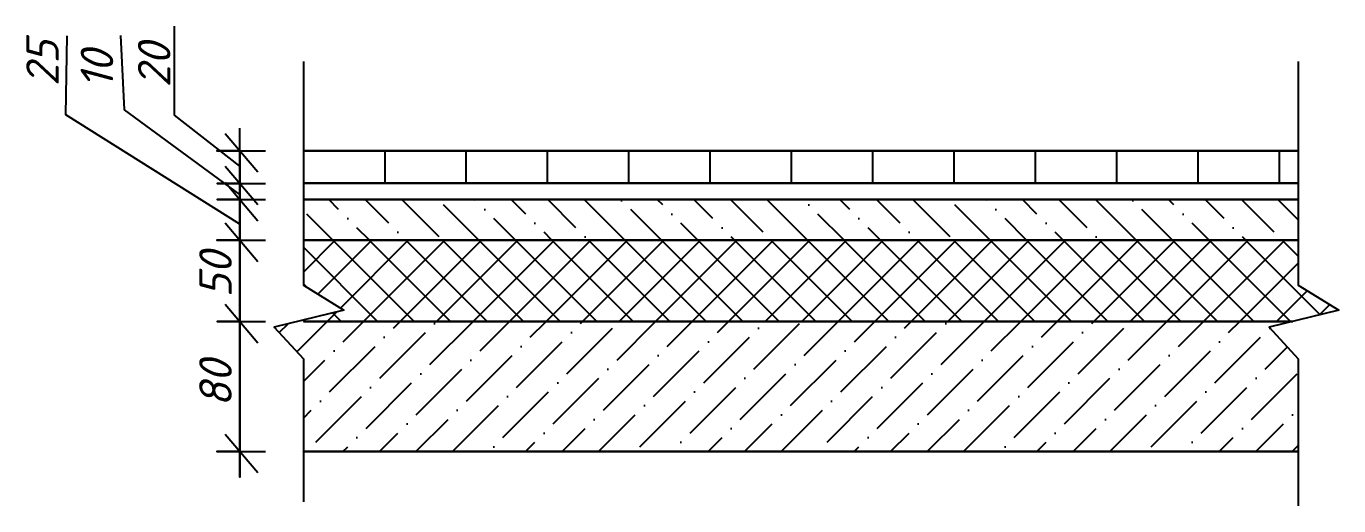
# Model space of a CAD drawing. Header units: millimetres. Extents: x -258556 to -95372, y 16759 to 83244.
# Drawn here: x -129712.9 to -129632.2, y 41370.4 to 41399.9 of the extents above; entities that cross this region are included whole.
import ezdxf

# ---------------------------------------------------------------- set-up
doc = ezdxf.new("R2010")
doc.units = ezdxf.units.MM
doc.header["$LTSCALE"] = 0.5
doc.layers.add('тонкие', color=7, linetype='Continuous')
doc.layers.add('ТОНКИЕе', color=7, linetype='Continuous', lineweight=25)
doc.styles.add('Наклонный 5', font='isocpeur.ttf', dxfattribs={"oblique": 15, "height": 7})

msp = doc.modelspace()

# ---------------------------------------------------------------- hatches: boundary and pattern name
at = {"layer": 'тонкие', "transparency": 33554687}
h = msp.add_hatch(dxfattribs=at)
h.set_pattern_fill('ANSI36', scale=0.5, angle=90)
h.paths.add_polyline_path([(-129634.695396, 41389.210914), (-129695.868007, 41389.210914), (-129695.868007, 41386.710914), (-129634.695396, 41386.710914)])
h = msp.add_hatch(dxfattribs=at)
h.set_pattern_fill('ANSI37', scale=0.5)
h.paths.add_polyline_path([(-129634.695396, 41383.943072), (-129634.695396, 41386.710914), (-129695.868007, 41386.710914), (-129695.868007, 41383.943072), (-129693.379469, 41382.401712), (-129695.868007, 41381.794101), (-129695.868007, 41381.710914), (-129635.0361, 41381.710914), (-129632.206858, 41382.401712)])
h = msp.add_hatch(dxfattribs=at)
h.set_pattern_fill('ANSI36', scale=0.5)
h.paths.add_polyline_path([(-129634.695396, 41379.412258), (-129636.481932, 41381.357894), (-129635.0361, 41381.710914), (-129695.868007, 41381.710914), (-129695.868007, 41381.794101), (-129697.654543, 41381.357894), (-129695.868007, 41379.412258), (-129695.868007, 41373.710914), (-129634.695396, 41373.710914)])

# ---------------------------------------------------------------- linework, layer by layer
at = {"layer": 'ТОНКИЕе', "color": 0}
for points in [[(-129710.480525, 41394.429231), (-129710.396954, 41399.285839)], [(-129699.776885, 41389.529732), (-129706.85883, 41394.723632), (-129707.09473, 41399.303909)], [(-129699.776885, 41391.271131), (-129703.78377, 41394.404957), (-129703.78377, 41399.873546)], [(-129695.868007, 41397.710914), (-129695.868007, 41395.131376), (-129695.868007, 41383.943072), (-129693.379469, 41382.401712), (-129697.654543, 41381.357894), (-129695.868007, 41379.412258), (-129695.868007, 41370.62311)], [(-129634.695396, 41397.710914), (-129634.695396, 41395.756681), (-129634.695396, 41383.943072), (-129632.206858, 41382.401712), (-129636.481932, 41381.357894), (-129634.695396, 41379.412258), (-129634.695396, 41370.373061)], [(-129699.776885, 41387.695431), (-129710.480525, 41394.429231), (-129710.480525, 41394.429231)], [(-129699.776885, 41392.210914), (-129699.776885, 41373.710914), (-129699.776885, 41372.124681), (-129699.776885, 41393.595491)], [(-129700.68098, 41393.277181), (-129698.663482, 41390.910842)], [(-129699.776885, 41392.210914), (-129701.178231, 41392.210914), (-129698.188643, 41392.210914)], [(-129695.868007, 41392.210914), (-129695.868007, 41383.943072)], [(-129695.868007, 41392.210914), (-129690.868007, 41392.210914), (-129690.868007, 41390.210914)], [(-129690.868007, 41392.210914), (-129685.868007, 41392.210914), (-129685.868007, 41390.210914)], [(-129685.868007, 41392.210914), (-129680.868007, 41392.210914), (-129680.868007, 41390.210914)], [(-129680.868007, 41392.210914), (-129675.868007, 41392.210914), (-129675.868007, 41390.210914)], [(-129675.868007, 41392.210914), (-129670.868007, 41392.210914), (-129670.868007, 41390.210914)], [(-129670.868007, 41392.210914), (-129665.868007, 41392.210914), (-129665.868007, 41390.210914)], [(-129665.868007, 41392.210914), (-129660.868007, 41392.210914), (-129660.868007, 41390.210914)], [(-129660.868007, 41392.210914), (-129655.868007, 41392.210914), (-129655.868007, 41390.210914)], [(-129655.868007, 41392.210914), (-129650.868007, 41392.210914), (-129650.868007, 41390.210914)], [(-129650.868007, 41392.210914), (-129645.868007, 41392.210914), (-129645.868007, 41390.210914)], [(-129645.868007, 41392.210914), (-129640.868007, 41392.210914), (-129640.868007, 41390.210914)], [(-129640.868007, 41392.210914), (-129635.868007, 41392.210914), (-129635.868007, 41390.210914)], [(-129700.678131, 41391.272566), (-129698.660633, 41388.906226)], [(-129699.774036, 41390.206298), (-129701.175382, 41390.206298), (-129698.185793, 41390.206298)], [(-129700.678131, 41390.272566), (-129698.660633, 41387.906226)], [(-129699.776885, 41390.206298), (-129700.159036, 41390.206298), (-129699.389037, 41390.206298)], [(-129699.774036, 41389.206298), (-129701.175382, 41389.206298), (-129698.185793, 41389.206298)], [(-129699.776885, 41389.206298), (-129700.159036, 41389.206298), (-129699.389037, 41389.206298)], [(-129700.68098, 41387.772566), (-129698.663482, 41385.406226)], [(-129699.776885, 41386.706298), (-129701.178231, 41386.706298), (-129698.188643, 41386.706298)], [(-129699.776885, 41386.706298), (-129700.159036, 41386.706298), (-129699.389037, 41386.706298)], [(-129700.678131, 41382.767406), (-129698.660633, 41380.401067)], [(-129699.774036, 41381.701139), (-129701.175382, 41381.701139), (-129698.185793, 41381.701139)], [(-129699.776885, 41381.701139), (-129700.159036, 41381.701139), (-129699.389037, 41381.701139)], [(-129695.868007, 41381.794101), (-129695.868007, 41381.710914)], [(-129695.868007, 41379.412258), (-129695.868007, 41372.210914)], [(-129700.68098, 41374.777181), (-129698.663482, 41372.410842)], [(-129699.776885, 41373.710914), (-129701.178231, 41373.710914), (-129698.188643, 41373.710914)], [(-129699.776885, 41373.706298), (-129700.159036, 41373.706298), (-129699.389037, 41373.706298)]]:
    msp.add_lwpolyline(points, dxfattribs=at)
at = {"layer": 'ТОНКИЕе', "color": 0, "lineweight": 30}
for points in [[(-129695.868007, 41392.210914), (-129634.695396, 41392.210914)], [(-129695.868007, 41390.210914), (-129634.695396, 41390.210914)], [(-129634.695396, 41389.210914), (-129695.868007, 41389.210914)], [(-129695.868007, 41386.710914), (-129634.695396, 41386.710914), (-129634.695396, 41386.710914)], [(-129635.0361, 41381.710914), (-129695.868007, 41381.710914)], [(-129695.868007, 41373.710914), (-129695.868007, 41373.710914), (-129634.695396, 41373.710914)]]:
    msp.add_lwpolyline(points, dxfattribs=at)

# ---------------------------------------------------------------- texts
at = {"layer": 'ТОНКИЕе', "color": 0, "char_height": 2, "attachment_point": 1, "rotation": 90, "style": 'Наклонный 5'}
for s, insert in [('25', (-129712.905245, 41396.191255)), ('10', (-129709.557438, 41396.021879)), ('20', (-129706.040587, 41396.106567)), ('50', (-129702.268083, 41383.176846)), ('80', (-129702.268083, 41376.446331))]:
    msp.add_mtext_dynamic_manual_height_columns(s, width=0.93220472, gutter_width=35, heights=[0], dxfattribs=dict(at, insert=insert))

doc.saveas('drawing.dxf')
